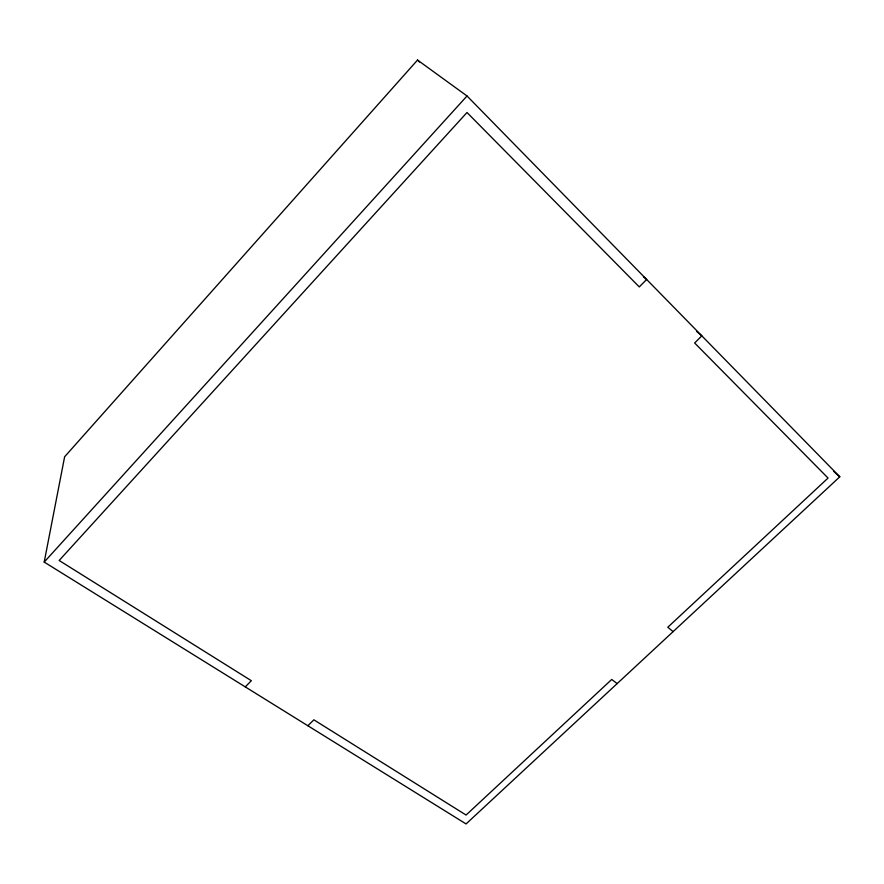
<?xml version="1.0" encoding="UTF-8"?>
<svg xmlns="http://www.w3.org/2000/svg" width="884" height="884" viewBox="0 0 884 884"><rect width="100%" height="100%" fill="white"/><g stroke="black" fill="none" stroke-linecap="round" stroke-linejoin="round"><path stroke-width="1.33" d="M44.2 562.08L64.631 456.763L417.524 60.057L467.028 95.98L839.8 476.796L466.067 823.943L44.2 562.08L467.028 95.98M245.266 686.89L251.343 680.713L59.162 560.478L467.006 112.5L639.287 286.924L646.635 279.466L643.497 276.836M307.875 725.753L313.864 719.819L466.078 815.048L611.717 679.464L617.154 683.608M673.111 631.618L667.796 627.253L828.054 478.056L694.647 342.981L701.841 335.854L696.603 331.367M833.667 471.327L839.8 476.796M417.524 60.057L419.458 62.013"/></g></svg>
